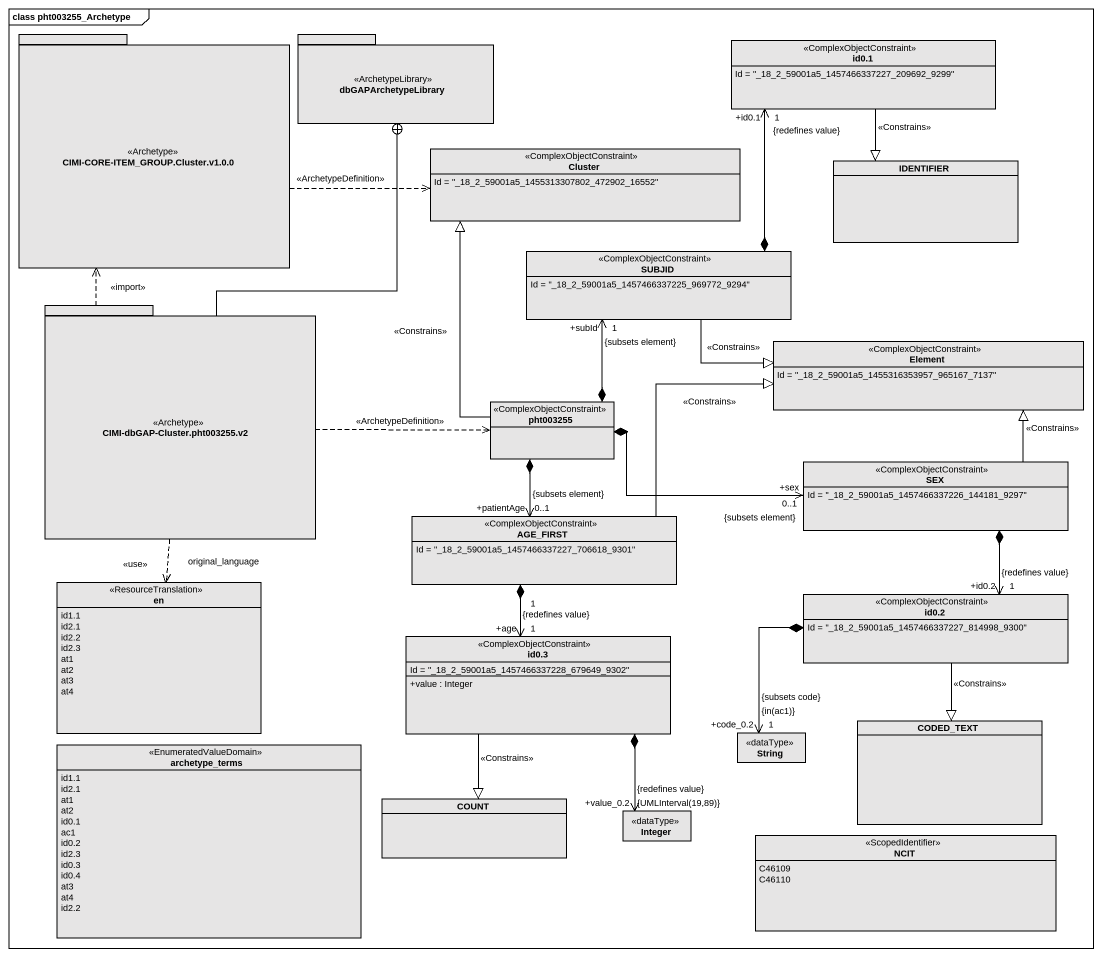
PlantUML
@startuml
mainframe class pht003255_Archetype
hide circle
hide empty members
skinparam classAttributeIconSize 0
package "CIMI-CORE-ITEM_GROUP.Cluster.v1.0.0" as CIMI_CORE_ITEM_GROUP <<Archetype>> #E6E5E5 {
}
package dbGAPArchetypeLibrary <<ArchetypeLibrary>> #E6E5E5 {
}
class "id0.1" as id0_1 <<ComplexObjectConstraint>> #E6E5E5 {
  Id = "_18_2_59001a5_1457466337227_209692_9299"
}
class Cluster <<ComplexObjectConstraint>> #E6E5E5 {
  Id = "_18_2_59001a5_1455313307802_472902_16552"
}
class IDENTIFIER #E6E5E5
class SUBJID <<ComplexObjectConstraint>> #E6E5E5 {
  Id = "_18_2_59001a5_1457466337225_969772_9294"
}
package "CIMI-dbGAP-Cluster.pht003255.v2" as CIMI_dbGAP_Cluster <<Archetype>> #E6E5E5 {
}
class Element <<ComplexObjectConstraint>> #E6E5E5 {
  Id = "_18_2_59001a5_1455316353957_965167_7137"
}
class pht003255 <<ComplexObjectConstraint>> #E6E5E5
class SEX <<ComplexObjectConstraint>> #E6E5E5 {
  Id = "_18_2_59001a5_1457466337226_144181_9297"
}
class AGE_FIRST <<ComplexObjectConstraint>> #E6E5E5 {
  Id = "_18_2_59001a5_1457466337227_706618_9301"
}
enum en <<ResourceTranslation>> #E6E5E5 {
  id1.1
  id2.1
  id2.2
  id2.3
  at1
  at2
  at3
  at4
}
class "id0.2" as id0_2 <<ComplexObjectConstraint>> #E6E5E5 {
  Id = "_18_2_59001a5_1457466337227_814998_9300"
}
class "id0.3" as id0_3 <<ComplexObjectConstraint>> #E6E5E5 {
  Id = "_18_2_59001a5_1457466337228_679649_9302"
  +value : Integer
}
enum archetype_terms <<EnumeratedValueDomain>> #E6E5E5 {
  id1.1
  id2.1
  at1
  at2
  id0.1
  ac1
  id0.2
  id2.3
  id0.3
  id0.4
  at3
  at4
  id2.2
}
class String <<dataType>> #E6E5E5
class CODED_TEXT #E6E5E5
class COUNT #E6E5E5
class Integer <<dataType>> #E6E5E5
enum NCIT <<ScopedIdentifier>> #E6E5E5 {
  C46109
  C46110
}
CIMI_CORE_ITEM_GROUP .right.> Cluster : <<ArchetypeDefinition>>
id0_1 --|> IDENTIFIER : <<Constrains>>
SUBJID *-up-> "+id0.1\n1\n{redefines value}" id0_1
SUBJID -right-|> Element : <<Constrains>>
CIMI_dbGAP_Cluster .up.> CIMI_CORE_ITEM_GROUP : <<import>>
CIMI_dbGAP_Cluster -up-+ dbGAPArchetypeLibrary
CIMI_dbGAP_Cluster .right.> pht003255 : <<ArchetypeDefinition>>
CIMI_dbGAP_Cluster ..> en : original_language\n<<use>>
pht003255 -up-|> Cluster : <<Constrains>>
pht003255 *-up-> "+subId\n1\n{subsets element}" SUBJID
pht003255 *-right-> "+sex\n0..1\n{subsets element}" SEX
pht003255 *--> "+patientAge\n0..1\n{subsets element}" AGE_FIRST
SEX -up-|> Element : <<Constrains>>
SEX *--> "+id0.2\n1\n{redefines value}" id0_2
AGE_FIRST -right-|> Element : <<Constrains>>
AGE_FIRST "1" *--> "+age\n1\n{redefines value}" id0_3
id0_2 *--> "+code_0.2\n1\n{in(ac1)}\n{subsets code}" String
id0_2 --|> CODED_TEXT : <<Constrains>>
id0_3 --|> COUNT : <<Constrains>>
id0_3 *--> "+value_0.2\n{UMLInterval(19,89)}\n{redefines value}" Integer
@enduml
